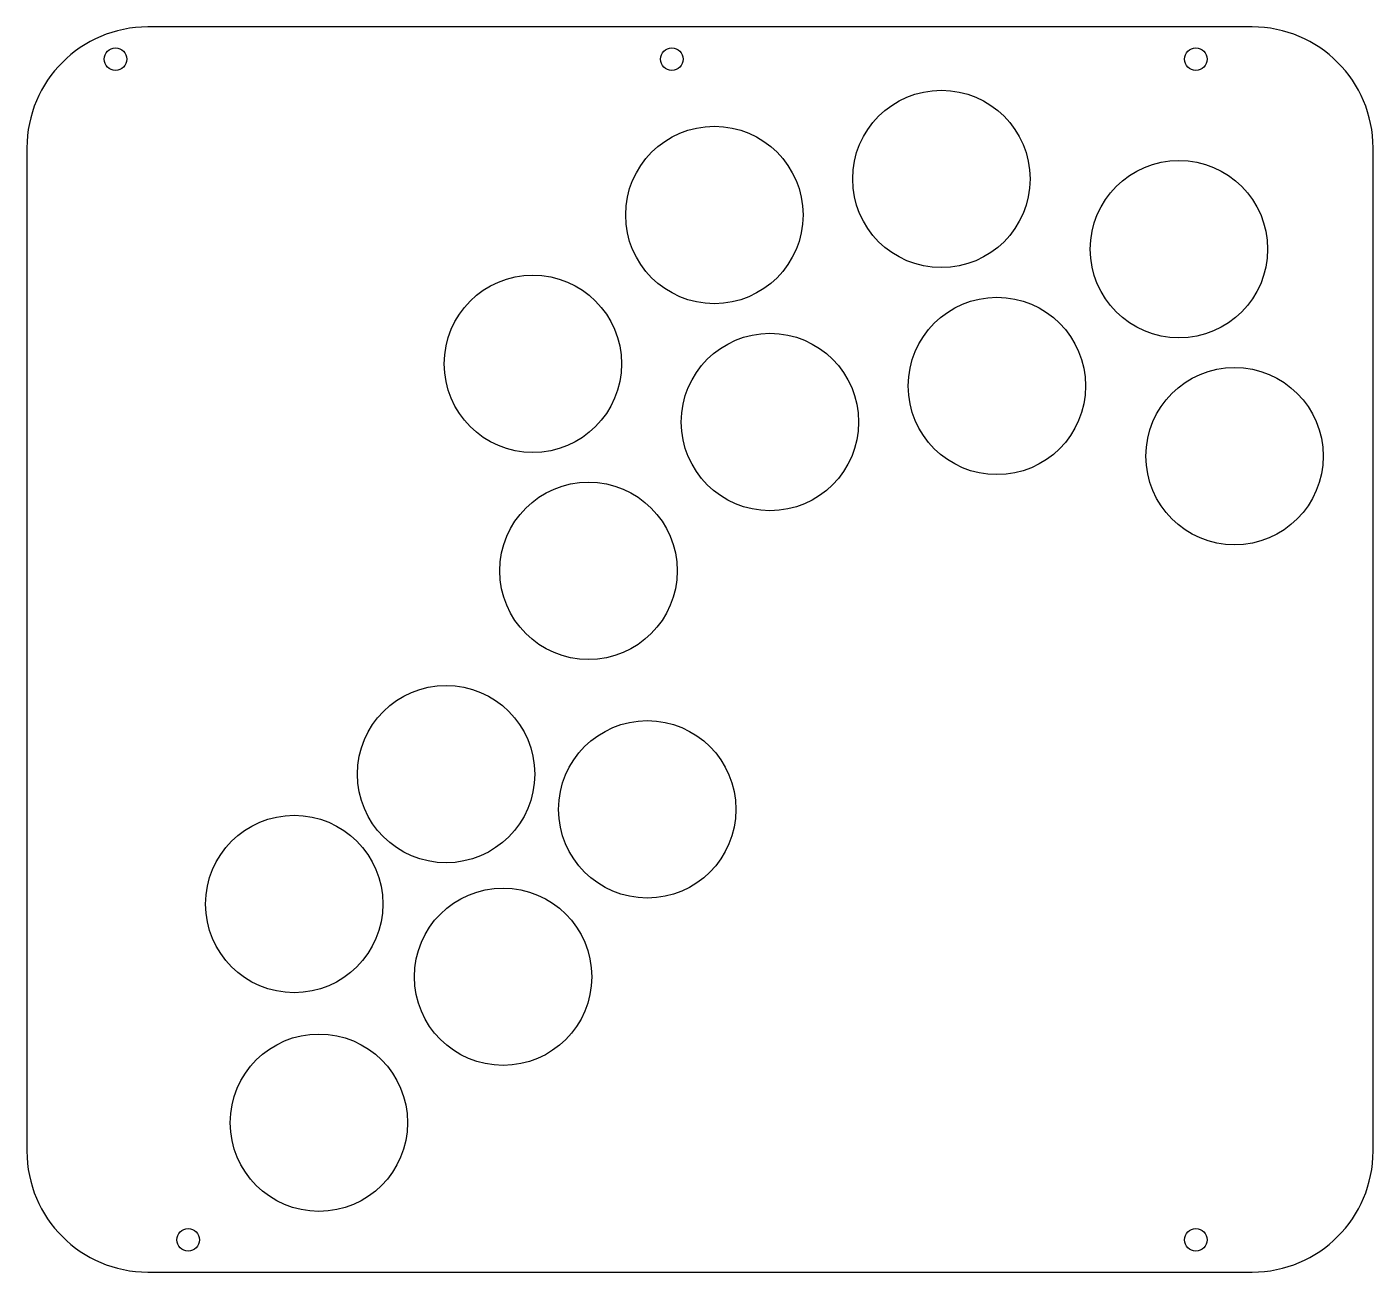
# Model space of a CAD drawing. Header units: inches. Extents: x 0 to 167, y 0 to 154.
import ezdxf

# ---------------------------------------------------------------- set-up
doc = ezdxf.new("R2010")
doc.units = ezdxf.units.IN
doc.header["$MEASUREMENT"] = 0

msp = doc.modelspace()

# ---------------------------------------------------------------- linework, layer by layer
at = {"color": 1}
for p, q in [((152, 154.4), (15, 154.4)), ((0, 139.4), (0, 15)), ((167, 15), (167, 139.4)), ((15, 0), (152, 0))]:
    msp.add_line(p, q, dxfattribs=at)
for centre, radius in [((11, 150.4), 1.4), ((80, 150.4), 1.4), ((145, 150.4), 1.4), ((113.44, 135.55), 11), ((85.28, 131.08), 11), ((142.92, 126.84), 11), ((62.77, 112.63), 11), ((120.34, 109.88), 11), ((92.18, 105.41), 11), ((149.82, 101.18), 11), ((69.67, 86.96), 11), ((52, 61.75), 11), ((76.96, 57.38), 11), ((33.16, 45.64), 11), ((59.07, 36.62), 11), ((36.23, 18.52), 11), ((20, 4), 1.4), ((145, 4), 1.4)]:
    msp.add_circle(centre, radius, dxfattribs=at)
for centre, start, end in [((15, 139.4), 90, 180), ((152, 139.4), 0, 90), ((15, 15), 180, 270), ((152, 15), 270, 0)]:
    msp.add_arc(centre, 15, start, end, dxfattribs=at)

doc.saveas('drawing.dxf')
